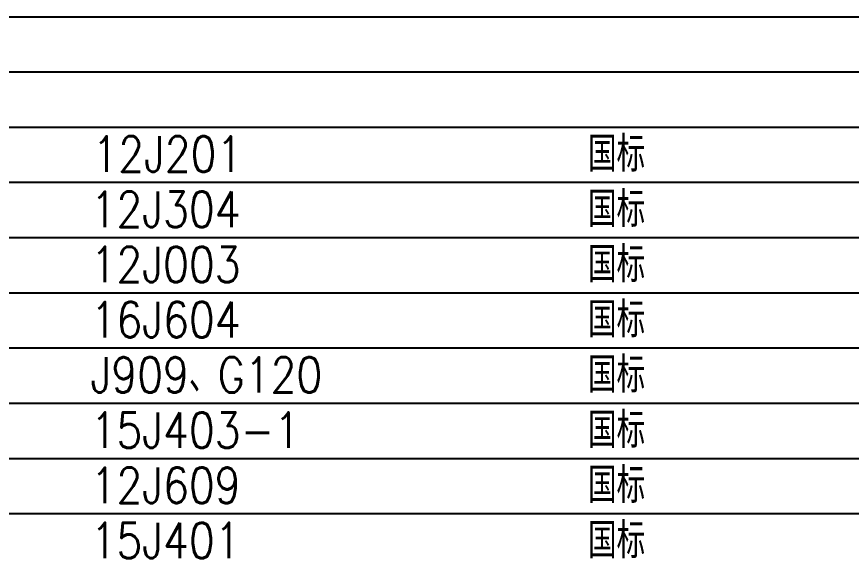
# Model space of a CAD drawing. Extents: x 5191187 to 5306989, y -468291 to -238224.
# Drawn here: x 5283185 to 5293765, y -351651 to -344784 of the extents above; entities that cross this region are included whole.
import ezdxf

# ---------------------------------------------------------------- set-up
doc = ezdxf.new("R2010")
doc.units = 0
doc.header["$LTSCALE"] = 1000
doc.header["$MEASUREMENT"] = 0
doc.layers.get('0').update_dxf_attribs({"linetype": 'CONTINUOUS'})
doc.layers.add('图层线', color=8, linetype='CONTINUOUS')
doc.styles.add('HZ1', font='txt.shx', dxfattribs={"bigfont": 'hzdx.shx'})

msp = doc.modelspace()

# ---------------------------------------------------------------- linework, layer by layer
at = {"layer": '图层线'}
for p, q in [((5221045.9, -344783.9), (5301645.9, -344783.9)), ((5221045.9, -345483.9), (5301645.9, -345483.9)), ((5221045.9, -346183.9), (5301645.9, -346183.9)), ((5221045.9, -346883.9), (5301645.9, -346883.9)), ((5221045.9, -347583.9), (5301645.9, -347583.9)), ((5221045.9, -348283.9), (5301645.9, -348283.9)), ((5221045.9, -348983.9), (5301645.9, -348983.9)), ((5221045.9, -349683.9), (5301645.9, -349683.9)), ((5221045.9, -350383.9), (5301645.9, -350383.9)), ((5221045.9, -351083.9), (5301645.9, -351083.9))]:
    msp.add_line(p, q, dxfattribs=at)

# ---------------------------------------------------------------- texts
at = {"color": 4, "style": 'HZ1', "width": 0.85}
for s, p in [('国标', (5290426.3, -346750.5)), ('12J201', (5284144.3, -346750.5)), ('12J304', (5284122.2, -347450.5)), ('国标', (5290426.3, -347450.5)), ('国标', (5290426.3, -348150.5)), ('12J003', (5284122.2, -348150.5)), ('16J604', (5284122.2, -348850.5)), ('国标', (5290426.3, -348850.5)), ('J909、G120', (5284122.2, -349550.5)), ('国标', (5290426.3, -349550.5)), ('国标', (5290426.3, -350250.5)), ('15J403-1', (5284122.2, -350250.5)), ('12J609', (5284122.2, -350950.5)), ('国标', (5290426.3, -350950.5)), ('国标', (5290426.3, -351650.5)), ('15J401', (5284122.2, -351650.5))]:
    msp.add_text(s, height=450, dxfattribs=at).set_placement(p)

doc.saveas('drawing.dxf')
